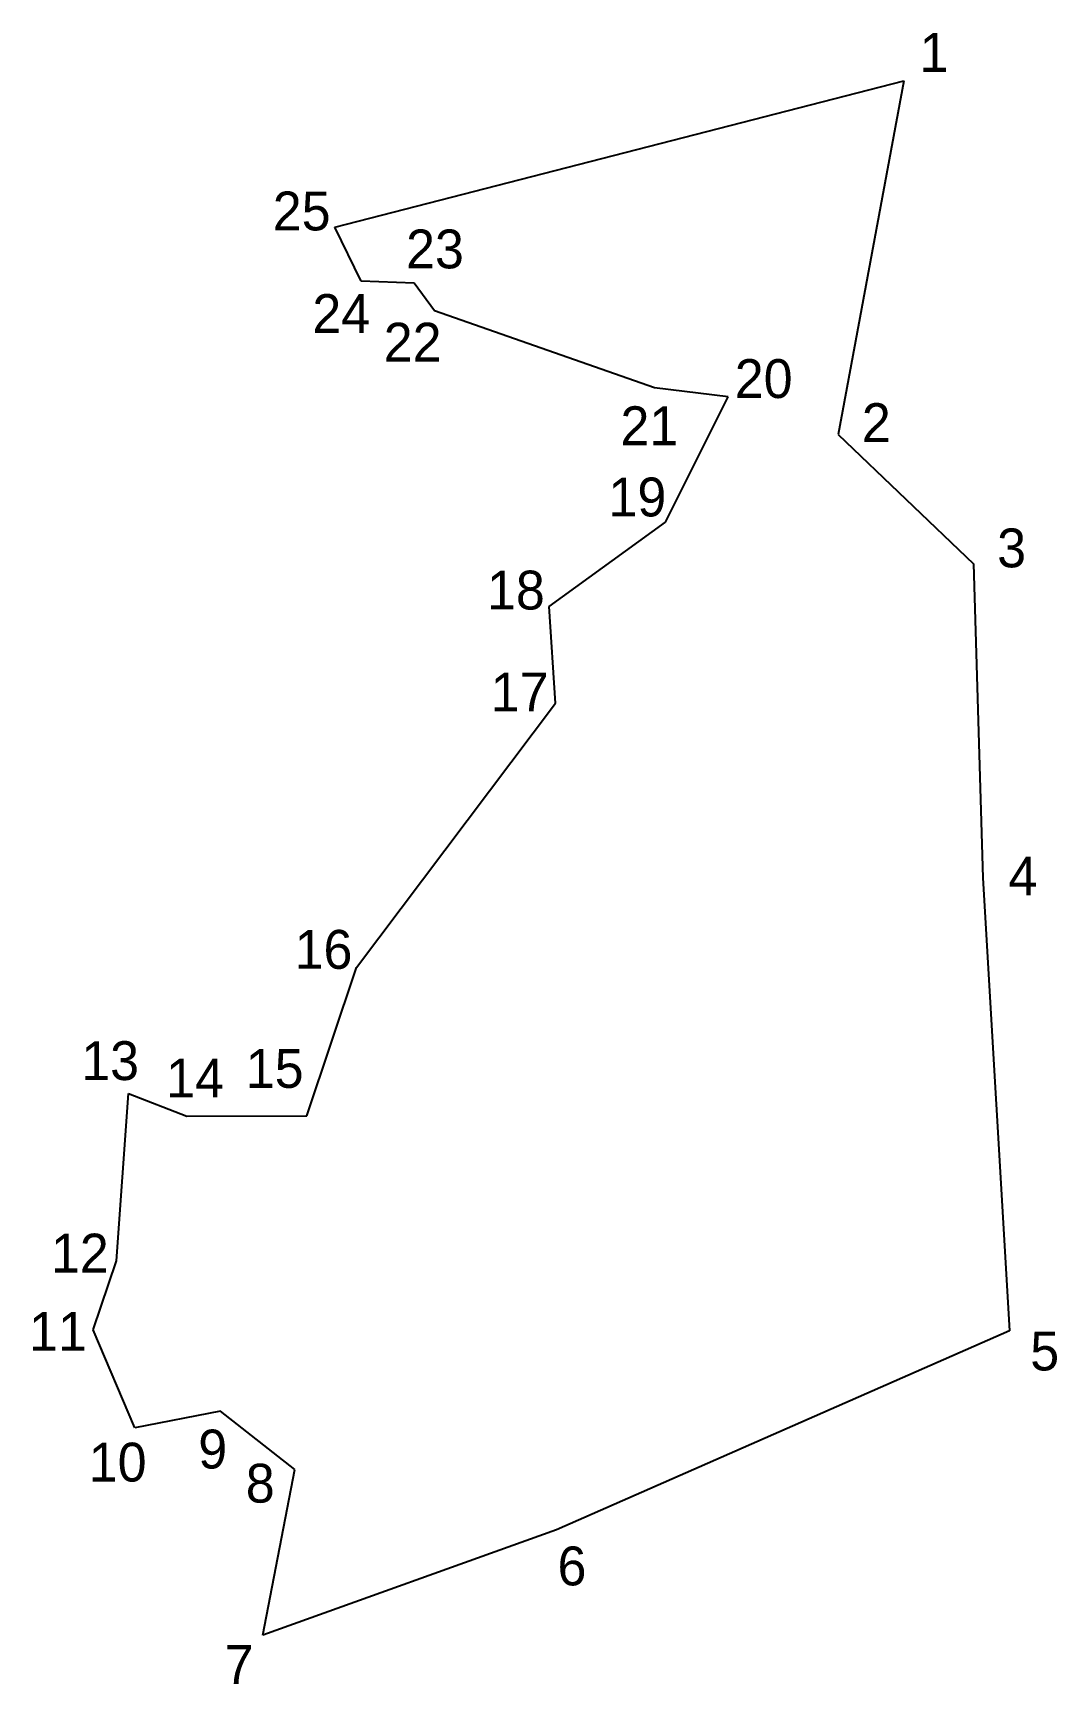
# Model space of a CAD drawing. Extents: x 550068 to 550222, y 1825891 to 1826138.
import ezdxf

# ---------------------------------------------------------------- set-up
doc = ezdxf.new("R2010")
doc.units = 0
doc.layers.add('CanhThua', color=7, linetype='Continuous')
doc.layers.add('SoHieuDinhThua', color=7, linetype='Continuous')

msp = doc.modelspace()

# ---------------------------------------------------------------- linework, layer by layer
at = {"layer": 'CanhThua'}
for p, q in [((550113.38, 1826109.03), (550198.64, 1826130.99)), ((550198.64, 1826130.99), (550188.79, 1826077.94)), ((550117.33, 1826100.97), (550113.38, 1826109.03)), ((550125.24, 1826100.64), (550117.33, 1826100.97)), ((550128.29, 1826096.48), (550125.24, 1826100.64)), ((550161.28, 1826084.95), (550128.29, 1826096.48)), ((550172.33, 1826083.59), (550161.28, 1826084.95)), ((550162.94, 1826064.82), (550172.33, 1826083.59)), ((550188.79, 1826077.94), (550209.11, 1826058.58)), ((550145.5, 1826052.16), (550162.94, 1826064.82)), ((550209.11, 1826058.58), (550210.51, 1826011.5)), ((550146.44, 1826037.67), (550145.5, 1826052.16)), ((550116.62, 1825998.04), (550146.44, 1826037.67)), ((550210.51, 1826011.5), (550214.5, 1825943.57)), ((550109.15, 1825975.81), (550116.62, 1825998.04)), ((550080.65, 1825954.06), (550082.42, 1825979.16)), ((550082.42, 1825979.16), (550091.18, 1825975.75)), ((550091.18, 1825975.75), (550109.15, 1825975.81)), ((550077.13, 1825943.7), (550080.65, 1825954.06)), ((550083.36, 1825929.02), (550077.13, 1825943.7)), ((550214.5, 1825943.57), (550146.57, 1825913.71)), ((550096.23, 1825931.5), (550083.36, 1825929.02)), ((550107.38, 1825922.75), (550096.23, 1825931.5)), ((550102.59, 1825897.94), (550107.38, 1825922.75)), ((550146.57, 1825913.71), (550102.59, 1825897.94))]:
    msp.add_line(p, q, dxfattribs=at)

# ---------------------------------------------------------------- texts
at = {"layer": 'SoHieuDinhThua'}
for s, height, p in [('1', 5.83, (550201, 1826132.33)), ('25', 5.826, (550104.06, 1826108.56)), ('23', 5.826, (550124.04, 1826102.87)), ('24', 5.826, (550109.99, 1826093.18)), ('22', 5.826, (550120.69, 1826088.89)), ('20', 5.826, (550173.31, 1826083.43)), ('21', 5.826, (550156.18, 1826076.36)), ('2', 5.83, (550192.36, 1826076.82)), ('19', 5.826, (550154.38, 1826065.68)), ('3', 5.83, (550212.64, 1826058.04)), ('18', 5.826, (550136.17, 1826051.72)), ('17', 5.826, (550136.74, 1826036.43)), ('4', 5.83, (550214.33, 1826008.85)), ('16', 5.826, (550107.33, 1825997.84)), ('13', 5.826, (550075.35, 1825981.16)), ('15', 5.826, (550100.02, 1825979.99)), ('14', 5.826, (550088.08, 1825978.56)), ('12', 5.826, (550070.81, 1825952.3)), ('11', 5.826, (550067.53, 1825940.57)), ('5', 5.83, (550217.6, 1825937.62)), ('9', 5.83, (550092.89, 1825922.92)), ('10', 5.826, (550076.48, 1825920.96)), ('8', 5.83, (550100.01, 1825917.8)), ('6', 5.83, (550146.74, 1825905.39)), ('7', 5.83, (550096.83, 1825890.61))]:
    msp.add_text(s, height=height, dxfattribs=at).set_placement(p)

doc.saveas('drawing.dxf')
